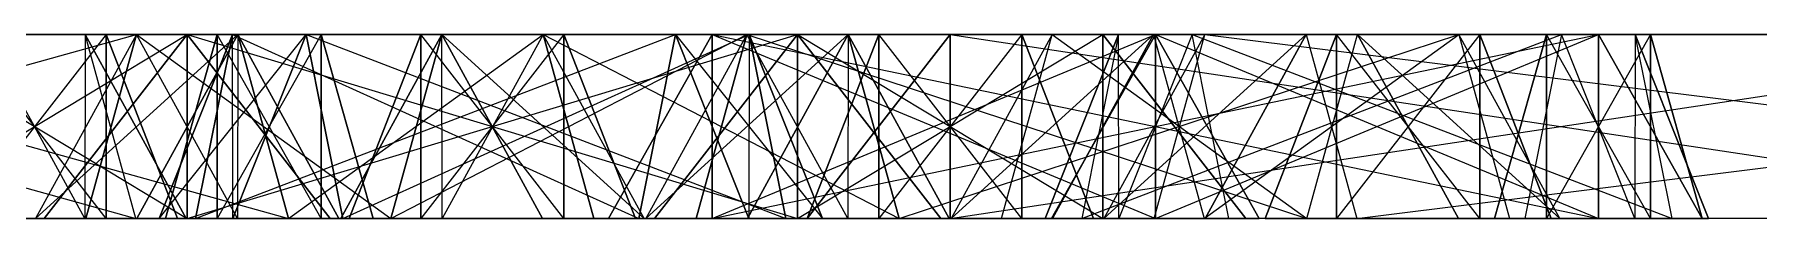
# Model space of a CAD drawing. Extents: x -3500 to 3500, y -22 to 22.
# Drawn here: x -1682.17 to -1660.03, y 19.69 to 22.05 of the extents above; entities that cross this region are included whole.
import ezdxf

# ---------------------------------------------------------------- set-up
doc = ezdxf.new("R2010")
doc.units = 0
doc.layers.add('UB3D', color=1, linetype='CONTINUOUS')

msp = doc.modelspace()

# ---------------------------------------------------------------- linework, layer by layer
at = {"layer": 'UB3D', "color": 2}
for points in [[(-1688.706772, 19.685039, 1402.398583), (-1689.357795, 22.047244, 1401.750472), (-1680.867756, 19.685039, 1394.524567)], [(-1689.357795, 22.047244, 1401.750472), (-1680.867756, 19.685039, 1394.524567), (-1681.51878, 22.047244, 1393.876457)], [(-1689.357795, 22.047244, 1401.750472), (-1682.820748, 22.047244, 1392.580236), (-1681.51878, 22.047244, 1393.876457)], [(-1688.7, 22.047244, 1325.651102), (-1689.351024, 19.685039, 1325.002992), (-1680.860984, 22.047244, 1317.777087)], [(-1689.351024, 19.685039, 1325.002992), (-1680.860984, 22.047244, 1317.777087), (-1681.512008, 19.685039, 1317.128976)], [(-1688.7, 22.047244, 1325.651102), (-1687.398031, 22.047244, 1326.947323), (-1680.860984, 22.047244, 1317.777087)], [(-1686.747008, 19.685039, 1327.595433), (-1687.398031, 22.047244, 1326.947323), (-1678.907992, 19.685039, 1319.721417)], [(-1687.398031, 22.047244, 1326.947323), (-1678.907992, 19.685039, 1319.721417), (-1679.559016, 22.047244, 1319.073307)], [(-1687.398031, 22.047244, 1326.947323), (-1680.860984, 22.047244, 1317.777087), (-1679.559016, 22.047244, 1319.073307)], [(-1684.129488, 22.047244, 1207.270354), (-1684.129488, 19.685039, 1206.351732), (-1680.21, 22.047244, 1207.270354)], [(-1684.129488, 19.685039, 1206.351732), (-1680.21, 22.047244, 1207.270354), (-1680.21, 19.685039, 1206.351732)], [(-1684.129488, 19.685039, 1210.02622), (-1684.129488, 22.047244, 1209.107598), (-1680.21, 19.685039, 1210.02622)], [(-1684.129488, 22.047244, 1209.107598), (-1680.21, 19.685039, 1210.02622), (-1680.21, 22.047244, 1209.107598)], [(-1684.129488, 22.047244, 1207.270354), (-1684.129488, 22.047244, 1209.107598), (-1680.21, 22.047244, 1207.270354)], [(-1684.129488, 22.047244, 1209.107598), (-1680.21, 22.047244, 1207.270354), (-1680.21, 22.047244, 1209.107598)], [(-1684.129488, 22.047244, 1262.388465), (-1684.129488, 19.685039, 1261.469843), (-1680.21, 22.047244, 1262.388465)], [(-1684.129488, 19.685039, 1261.469843), (-1680.21, 22.047244, 1262.388465), (-1680.21, 19.685039, 1261.469843)], [(-1684.129488, 19.685039, 1265.144331), (-1684.129488, 22.047244, 1264.225709), (-1680.21, 19.685039, 1265.144331)], [(-1684.129488, 22.047244, 1264.225709), (-1680.21, 19.685039, 1265.144331), (-1680.21, 22.047244, 1264.225709)], [(-1684.129488, 22.047244, 1262.388465), (-1684.129488, 22.047244, 1264.225709), (-1680.21, 22.047244, 1262.388465)], [(-1684.129488, 22.047244, 1264.225709), (-1680.21, 22.047244, 1262.388465), (-1680.21, 22.047244, 1264.225709)], [(-1682.820748, 22.047244, 1392.580236), (-1683.471772, 19.685039, 1391.932126), (-1681.524528, 19.685039, 1391.278228)], [(-1683.088386, 19.685039, 1395.065591), (-1681.251142, 19.685039, 1395.065591), (-1683.088386, 22.047244, 1393.228346)], [(-1681.251142, 19.685039, 1395.065591), (-1683.088386, 22.047244, 1393.228346), (-1681.251142, 22.047244, 1393.228346)], [(-1683.088386, 22.047244, 1393.228346), (-1681.251142, 22.047244, 1393.228346), (-1683.088386, 22.047244, 1361.732283)], [(-1681.251142, 22.047244, 1393.228346), (-1683.088386, 22.047244, 1361.732283), (-1681.251142, 22.047244, 1361.732283)], [(-1683.088386, 22.047244, 1361.732283), (-1681.251142, 22.047244, 1361.732283), (-1683.088386, 19.685039, 1359.895039)], [(-1681.251142, 22.047244, 1361.732283), (-1683.088386, 19.685039, 1359.895039), (-1681.251142, 19.685039, 1359.895039)], [(-1682.820748, 22.047244, 1392.580236), (-1681.51878, 22.047244, 1393.876457), (-1681.524528, 19.685039, 1391.278228)], [(-1682.157205, 19.685039, 1207.535079), (-1681.512008, 19.685039, 1209.485197), (-1680.860984, 22.047244, 1208.837087)], [(-1680.855236, 19.685039, 1206.238858), (-1682.157205, 19.685039, 1207.535079), (-1679.559016, 22.047244, 1207.540866)], [(-1682.157205, 19.685039, 1207.535079), (-1679.559016, 22.047244, 1207.540866), (-1680.860984, 22.047244, 1208.837087)], [(-1682.157205, 19.685039, 1262.653189), (-1681.512008, 19.685039, 1264.603307), (-1680.860984, 22.047244, 1263.955197)], [(-1680.855236, 19.685039, 1261.356969), (-1682.157205, 19.685039, 1262.653189), (-1679.559016, 22.047244, 1262.658976)], [(-1682.157205, 19.685039, 1262.653189), (-1679.559016, 22.047244, 1262.658976), (-1680.860984, 22.047244, 1263.955197)], [(-1682.047244, 19.685039, 1317.506575), (-1680.21, 22.047244, 1317.506575), (-1680.21, 19.685039, 1316.587953)], [(-1682.047244, 19.685039, 1319.343819), (-1680.21, 19.685039, 1320.262441), (-1680.21, 22.047244, 1319.343819)], [(-1682.047244, 19.685039, 1317.506575), (-1682.047244, 19.685039, 1319.343819), (-1680.21, 22.047244, 1317.506575)], [(-1682.047244, 19.685039, 1319.343819), (-1680.21, 22.047244, 1317.506575), (-1680.21, 22.047244, 1319.343819)], [(-1681.51878, 22.047244, 1393.876457), (-1681.524528, 19.685039, 1391.278228), (-1680.222559, 19.685039, 1392.574449)], [(-1680.867756, 19.685039, 1394.524567), (-1681.51878, 22.047244, 1393.876457), (-1680.222559, 19.685039, 1392.574449)], [(-1681.512008, 19.685039, 1209.485197), (-1680.860984, 22.047244, 1208.837087), (-1677.59248, 19.685039, 1213.422205)], [(-1681.512008, 19.685039, 1264.603307), (-1680.860984, 22.047244, 1263.955197), (-1677.59248, 19.685039, 1268.540315)], [(-1680.860984, 22.047244, 1317.777087), (-1681.512008, 19.685039, 1317.128976), (-1679.564764, 19.685039, 1316.475079)], [(-1681.251142, 19.685039, 1395.065591), (-1680.33252, 19.685039, 1393.228346), (-1681.251142, 22.047244, 1393.228346)], [(-1680.33252, 19.685039, 1393.228346), (-1681.251142, 22.047244, 1393.228346), (-1680.33252, 19.685039, 1361.732283)], [(-1681.251142, 22.047244, 1393.228346), (-1680.33252, 19.685039, 1361.732283), (-1681.251142, 22.047244, 1361.732283)], [(-1680.33252, 19.685039, 1361.732283), (-1681.251142, 22.047244, 1361.732283), (-1681.251142, 19.685039, 1359.895039)], [(-1680.860984, 22.047244, 1208.837087), (-1677.59248, 19.685039, 1213.422205), (-1676.941457, 22.047244, 1212.774094)], [(-1679.559016, 22.047244, 1207.540866), (-1680.860984, 22.047244, 1208.837087), (-1675.639488, 22.047244, 1211.477874)], [(-1680.860984, 22.047244, 1208.837087), (-1675.639488, 22.047244, 1211.477874), (-1676.941457, 22.047244, 1212.774094)], [(-1680.860984, 22.047244, 1263.955197), (-1677.59248, 19.685039, 1268.540315), (-1676.941457, 22.047244, 1267.892205)], [(-1679.559016, 22.047244, 1262.658976), (-1680.860984, 22.047244, 1263.955197), (-1675.639488, 22.047244, 1266.595984)], [(-1680.860984, 22.047244, 1263.955197), (-1675.639488, 22.047244, 1266.595984), (-1676.941457, 22.047244, 1267.892205)], [(-1680.860984, 22.047244, 1317.777087), (-1679.559016, 22.047244, 1319.073307), (-1679.564764, 19.685039, 1316.475079)], [(-1680.855236, 19.685039, 1206.238858), (-1679.559016, 22.047244, 1207.540866), (-1678.907992, 19.685039, 1206.892756)], [(-1680.855236, 19.685039, 1261.356969), (-1679.559016, 22.047244, 1262.658976), (-1678.907992, 19.685039, 1262.010866)], [(-1680.568661, 19.685039, -1534.760276), (-1680.100472, 19.685039, -1533.345039), (-1679.627992, 22.047244, -1533.815394)], [(-1679.623858, 19.685039, -1535.700906), (-1680.568661, 19.685039, -1534.760276), (-1678.683189, 22.047244, -1534.756024)], [(-1680.568661, 19.685039, -1534.760276), (-1678.683189, 22.047244, -1534.756024), (-1679.627992, 22.047244, -1533.815394)], [(-1680.568661, 19.685039, -1550.953976), (-1679.627992, 22.047244, -1551.898858), (-1680.100472, 19.685039, -1552.369213)], [(-1680.568661, 19.685039, -1550.953976), (-1679.623858, 19.685039, -1550.013346), (-1679.627992, 22.047244, -1551.898858)], [(-1679.822244, 19.685039, -1532.952402), (-1679.822244, 22.047244, -1534.285709), (-1680.488898, 19.685039, -1534.285709)], [(-1679.822244, 22.047244, -1534.285709), (-1680.488898, 19.685039, -1534.285709), (-1679.822244, 22.047244, -1551.428543)], [(-1680.488898, 19.685039, -1534.285709), (-1679.822244, 22.047244, -1551.428543), (-1680.488898, 19.685039, -1551.428543)], [(-1679.822244, 22.047244, -1551.428543), (-1680.488898, 19.685039, -1551.428543), (-1679.822244, 19.685039, -1552.76185)], [(-1680.21, 22.047244, 1207.270354), (-1680.21, 19.685039, 1206.351732), (-1678.372756, 19.685039, 1207.270354)], [(-1680.21, 19.685039, 1210.02622), (-1680.21, 22.047244, 1209.107598), (-1678.372756, 19.685039, 1209.107598)], [(-1680.21, 22.047244, 1207.270354), (-1680.21, 22.047244, 1209.107598), (-1678.372756, 19.685039, 1207.270354)], [(-1680.21, 22.047244, 1209.107598), (-1678.372756, 19.685039, 1207.270354), (-1678.372756, 19.685039, 1209.107598)], [(-1680.21, 22.047244, 1262.388465), (-1680.21, 19.685039, 1261.469843), (-1678.372756, 19.685039, 1262.388465)], [(-1680.21, 19.685039, 1265.144331), (-1680.21, 22.047244, 1264.225709), (-1678.372756, 19.685039, 1264.225709)], [(-1680.21, 22.047244, 1262.388465), (-1680.21, 22.047244, 1264.225709), (-1678.372756, 19.685039, 1262.388465)], [(-1680.21, 22.047244, 1264.225709), (-1678.372756, 19.685039, 1262.388465), (-1678.372756, 19.685039, 1264.225709)], [(-1680.21, 22.047244, 1317.506575), (-1680.21, 19.685039, 1316.587953), (-1672.370984, 22.047244, 1317.506575)], [(-1680.21, 19.685039, 1316.587953), (-1672.370984, 22.047244, 1317.506575), (-1672.370984, 19.685039, 1316.587953)], [(-1680.21, 19.685039, 1320.262441), (-1680.21, 22.047244, 1319.343819), (-1672.370984, 19.685039, 1320.262441)], [(-1680.21, 22.047244, 1319.343819), (-1672.370984, 19.685039, 1320.262441), (-1672.370984, 22.047244, 1319.343819)], [(-1680.21, 22.047244, 1317.506575), (-1680.21, 22.047244, 1319.343819), (-1672.370984, 22.047244, 1317.506575)], [(-1680.21, 22.047244, 1319.343819), (-1672.370984, 22.047244, 1317.506575), (-1672.370984, 22.047244, 1319.343819)], [(-1680.100472, 19.685039, -1533.345039), (-1679.627992, 22.047244, -1533.815394), (-1674.411575, 19.685039, -1527.630748)], [(-1679.627992, 22.047244, -1551.898858), (-1680.100472, 19.685039, -1552.369213), (-1673.939094, 22.047244, -1557.61315)], [(-1680.100472, 19.685039, -1552.369213), (-1673.939094, 22.047244, -1557.61315), (-1674.411575, 19.685039, -1558.083504)], [(-1679.822244, 19.685039, -1532.952402), (-1678.488937, 19.685039, -1532.952402), (-1679.822244, 22.047244, -1534.285709)], [(-1678.488937, 19.685039, -1532.952402), (-1679.822244, 22.047244, -1534.285709), (-1678.488937, 22.047244, -1534.285709)], [(-1679.822244, 22.047244, -1534.285709), (-1678.488937, 22.047244, -1534.285709), (-1679.822244, 22.047244, -1551.428543)], [(-1678.488937, 22.047244, -1534.285709), (-1679.822244, 22.047244, -1551.428543), (-1678.488937, 22.047244, -1551.428543)], [(-1679.822244, 22.047244, -1551.428543), (-1678.488937, 22.047244, -1551.428543), (-1679.822244, 19.685039, -1552.76185)], [(-1678.488937, 22.047244, -1551.428543), (-1679.822244, 19.685039, -1552.76185), (-1678.488937, 19.685039, -1552.76185)], [(-1679.627992, 22.047244, -1533.815394), (-1674.411575, 19.685039, -1527.630748), (-1673.939094, 22.047244, -1528.101102)], [(-1678.683189, 22.047244, -1534.756024), (-1679.627992, 22.047244, -1533.815394), (-1672.994291, 22.047244, -1529.041732)], [(-1679.627992, 22.047244, -1533.815394), (-1672.994291, 22.047244, -1529.041732), (-1673.939094, 22.047244, -1528.101102)], [(-1679.623858, 19.685039, -1550.013346), (-1679.627992, 22.047244, -1551.898858), (-1678.683189, 22.047244, -1550.958228)], [(-1679.627992, 22.047244, -1551.898858), (-1678.683189, 22.047244, -1550.958228), (-1673.939094, 22.047244, -1557.61315)], [(-1679.623858, 19.685039, -1535.700906), (-1678.683189, 22.047244, -1534.756024), (-1678.210709, 19.685039, -1535.226378)], [(-1679.623858, 19.685039, -1550.013346), (-1678.210709, 19.685039, -1550.487874), (-1678.683189, 22.047244, -1550.958228)], [(-1679.559016, 22.047244, 1319.073307), (-1679.564764, 19.685039, 1316.475079), (-1678.262795, 19.685039, 1317.771299)], [(-1679.559016, 22.047244, 1207.540866), (-1678.907992, 19.685039, 1206.892756), (-1675.639488, 22.047244, 1211.477874)], [(-1679.559016, 22.047244, 1262.658976), (-1678.907992, 19.685039, 1262.010866), (-1675.639488, 22.047244, 1266.595984)], [(-1678.907992, 19.685039, 1319.721417), (-1679.559016, 22.047244, 1319.073307), (-1678.262795, 19.685039, 1317.771299)], [(-1678.907992, 19.685039, 1206.892756), (-1675.639488, 22.047244, 1211.477874), (-1674.988465, 19.685039, 1210.829764)], [(-1678.907992, 19.685039, 1262.010866), (-1675.639488, 22.047244, 1266.595984), (-1674.988465, 19.685039, 1265.947874)], [(-1678.683189, 22.047244, -1534.756024), (-1678.210709, 19.685039, -1535.226378), (-1672.994291, 22.047244, -1529.041732)], [(-1678.210709, 19.685039, -1550.487874), (-1678.683189, 22.047244, -1550.958228), (-1672.521811, 19.685039, -1556.202165)], [(-1678.683189, 22.047244, -1550.958228), (-1672.521811, 19.685039, -1556.202165), (-1672.994291, 22.047244, -1556.67252)], [(-1678.683189, 22.047244, -1550.958228), (-1673.939094, 22.047244, -1557.61315), (-1672.994291, 22.047244, -1556.67252)], [(-1678.488937, 19.685039, -1532.952402), (-1677.822283, 19.685039, -1534.285709), (-1678.488937, 22.047244, -1534.285709)], [(-1677.822283, 19.685039, -1534.285709), (-1678.488937, 22.047244, -1534.285709), (-1677.822283, 19.685039, -1551.428543)], [(-1678.488937, 22.047244, -1534.285709), (-1677.822283, 19.685039, -1551.428543), (-1678.488937, 22.047244, -1551.428543)], [(-1677.822283, 19.685039, -1551.428543), (-1678.488937, 22.047244, -1551.428543), (-1678.488937, 19.685039, -1552.76185)], [(-1678.237677, 19.685039, 1212.779921), (-1676.941457, 22.047244, 1211.477913), (-1677.59248, 19.685039, 1210.829764)], [(-1678.237677, 19.685039, 1212.779921), (-1676.935709, 19.685039, 1214.076063), (-1676.941457, 22.047244, 1211.477913)], [(-1678.237677, 19.685039, 1267.898031), (-1676.941457, 22.047244, 1266.596024), (-1677.59248, 19.685039, 1265.947874)], [(-1678.237677, 19.685039, 1267.898031), (-1676.935709, 19.685039, 1269.194173), (-1676.941457, 22.047244, 1266.596024)], [(-1678.210709, 19.685039, -1535.226378), (-1672.994291, 22.047244, -1529.041732), (-1672.521811, 19.685039, -1529.512087)], [(-1677.209094, 19.685039, 1237.585276), (-1677.209094, 22.047244, 1235.748031), (-1678.127717, 19.685039, 1235.748031)], [(-1677.209094, 22.047244, 1235.748031), (-1678.127717, 19.685039, 1235.748031), (-1677.209094, 22.047244, 1212.125984)], [(-1678.127717, 19.685039, 1235.748031), (-1677.209094, 22.047244, 1212.125984), (-1678.127717, 19.685039, 1212.125984)], [(-1677.209094, 22.047244, 1212.125984), (-1678.127717, 19.685039, 1212.125984), (-1677.209094, 19.685039, 1210.28874)], [(-1677.209094, 19.685039, 1292.703386), (-1677.209094, 22.047244, 1290.866142), (-1678.127717, 19.685039, 1290.866142)], [(-1677.209094, 22.047244, 1290.866142), (-1678.127717, 19.685039, 1290.866142), (-1677.209094, 22.047244, 1267.244094)], [(-1678.127717, 19.685039, 1290.866142), (-1677.209094, 22.047244, 1267.244094), (-1678.127717, 19.685039, 1267.244094)], [(-1677.209094, 22.047244, 1267.244094), (-1678.127717, 19.685039, 1267.244094), (-1677.209094, 19.685039, 1265.40685)], [(-1677.59248, 19.685039, 1213.422205), (-1676.941457, 22.047244, 1212.774094), (-1675.645236, 19.685039, 1214.076102)], [(-1676.941457, 22.047244, 1211.477913), (-1677.59248, 19.685039, 1210.829764), (-1673.021969, 22.047244, 1207.540906)], [(-1677.59248, 19.685039, 1210.829764), (-1673.021969, 22.047244, 1207.540906), (-1673.672992, 19.685039, 1206.892756)], [(-1677.59248, 19.685039, 1268.540315), (-1676.941457, 22.047244, 1267.892205), (-1675.645236, 19.685039, 1269.194213)], [(-1676.941457, 22.047244, 1266.596024), (-1677.59248, 19.685039, 1265.947874), (-1673.021969, 22.047244, 1262.659016)], [(-1677.59248, 19.685039, 1265.947874), (-1673.021969, 22.047244, 1262.659016), (-1673.672992, 19.685039, 1262.010866)], [(-1677.209094, 19.685039, 1237.585276), (-1675.37185, 19.685039, 1237.585276), (-1677.209094, 22.047244, 1235.748031)], [(-1675.37185, 19.685039, 1237.585276), (-1677.209094, 22.047244, 1235.748031), (-1675.37185, 22.047244, 1235.748031)], [(-1677.209094, 22.047244, 1235.748031), (-1675.37185, 22.047244, 1235.748031), (-1677.209094, 22.047244, 1212.125984)], [(-1675.37185, 22.047244, 1235.748031), (-1677.209094, 22.047244, 1212.125984), (-1675.37185, 22.047244, 1212.125984)], [(-1677.209094, 22.047244, 1212.125984), (-1675.37185, 22.047244, 1212.125984), (-1677.209094, 19.685039, 1210.28874)], [(-1675.37185, 22.047244, 1212.125984), (-1677.209094, 19.685039, 1210.28874), (-1675.37185, 19.685039, 1210.28874)], [(-1677.209094, 19.685039, 1292.703386), (-1675.37185, 19.685039, 1292.703386), (-1677.209094, 22.047244, 1290.866142)], [(-1675.37185, 19.685039, 1292.703386), (-1677.209094, 22.047244, 1290.866142), (-1675.37185, 22.047244, 1290.866142)], [(-1677.209094, 22.047244, 1290.866142), (-1675.37185, 22.047244, 1290.866142), (-1677.209094, 22.047244, 1267.244094)], [(-1675.37185, 22.047244, 1290.866142), (-1677.209094, 22.047244, 1267.244094), (-1675.37185, 22.047244, 1267.244094)], [(-1677.209094, 22.047244, 1267.244094), (-1675.37185, 22.047244, 1267.244094), (-1677.209094, 19.685039, 1265.40685)], [(-1675.37185, 22.047244, 1267.244094), (-1677.209094, 19.685039, 1265.40685), (-1675.37185, 19.685039, 1265.40685)], [(-1675.639488, 22.047244, 1211.477874), (-1676.941457, 22.047244, 1212.774094), (-1674.343268, 19.685039, 1212.779882)], [(-1676.941457, 22.047244, 1212.774094), (-1674.343268, 19.685039, 1212.779882), (-1675.645236, 19.685039, 1214.076102)], [(-1676.935709, 19.685039, 1214.076063), (-1676.941457, 22.047244, 1211.477913), (-1675.639488, 22.047244, 1212.774055)], [(-1676.941457, 22.047244, 1211.477913), (-1675.639488, 22.047244, 1212.774055), (-1673.021969, 22.047244, 1207.540906)], [(-1675.639488, 22.047244, 1266.595984), (-1676.941457, 22.047244, 1267.892205), (-1674.343268, 19.685039, 1267.897992)], [(-1676.941457, 22.047244, 1267.892205), (-1674.343268, 19.685039, 1267.897992), (-1675.645236, 19.685039, 1269.194213)], [(-1676.935709, 19.685039, 1269.194173), (-1676.941457, 22.047244, 1266.596024), (-1675.639488, 22.047244, 1267.892165)], [(-1676.941457, 22.047244, 1266.596024), (-1675.639488, 22.047244, 1267.892165), (-1673.021969, 22.047244, 1262.659016)], [(-1676.935709, 19.685039, 1214.076063), (-1674.988465, 19.685039, 1213.422205), (-1675.639488, 22.047244, 1212.774055)], [(-1676.935709, 19.685039, 1269.194173), (-1674.988465, 19.685039, 1268.540315), (-1675.639488, 22.047244, 1267.892165)], [(-1675.639488, 22.047244, 1211.477874), (-1674.988465, 19.685039, 1210.829764), (-1674.343268, 19.685039, 1212.779882)], [(-1674.988465, 19.685039, 1213.422205), (-1675.639488, 22.047244, 1212.774055), (-1671.068976, 19.685039, 1209.485197)], [(-1675.639488, 22.047244, 1212.774055), (-1671.068976, 19.685039, 1209.485197), (-1671.72, 22.047244, 1208.837047)], [(-1675.639488, 22.047244, 1212.774055), (-1673.021969, 22.047244, 1207.540906), (-1671.72, 22.047244, 1208.837047)], [(-1675.639488, 22.047244, 1266.595984), (-1674.988465, 19.685039, 1265.947874), (-1674.343268, 19.685039, 1267.897992)], [(-1674.988465, 19.685039, 1268.540315), (-1675.639488, 22.047244, 1267.892165), (-1671.068976, 19.685039, 1264.603307)], [(-1675.639488, 22.047244, 1267.892165), (-1671.068976, 19.685039, 1264.603307), (-1671.72, 22.047244, 1263.955157)], [(-1675.639488, 22.047244, 1267.892165), (-1673.021969, 22.047244, 1262.659016), (-1671.72, 22.047244, 1263.955157)], [(-1675.37185, 19.685039, 1237.585276), (-1674.453228, 19.685039, 1235.748031), (-1675.37185, 22.047244, 1235.748031)], [(-1674.453228, 19.685039, 1235.748031), (-1675.37185, 22.047244, 1235.748031), (-1674.453228, 19.685039, 1212.125984)], [(-1675.37185, 22.047244, 1235.748031), (-1674.453228, 19.685039, 1212.125984), (-1675.37185, 22.047244, 1212.125984)], [(-1674.453228, 19.685039, 1212.125984), (-1675.37185, 22.047244, 1212.125984), (-1675.37185, 19.685039, 1210.28874)], [(-1675.37185, 19.685039, 1292.703386), (-1674.453228, 19.685039, 1290.866142), (-1675.37185, 22.047244, 1290.866142)], [(-1674.453228, 19.685039, 1290.866142), (-1675.37185, 22.047244, 1290.866142), (-1674.453228, 19.685039, 1267.244094)], [(-1675.37185, 22.047244, 1290.866142), (-1674.453228, 19.685039, 1267.244094), (-1675.37185, 22.047244, 1267.244094)], [(-1674.453228, 19.685039, 1267.244094), (-1675.37185, 22.047244, 1267.244094), (-1675.37185, 19.685039, 1265.40685)], [(-1674.8, 19.685039, -1529.238071), (-1673.466693, 22.047244, -1529.238071), (-1673.466693, 19.685039, -1529.904724)], [(-1674.8, 19.685039, -1527.904764), (-1673.466693, 19.685039, -1527.23811), (-1673.466693, 22.047244, -1527.904764)], [(-1674.8, 19.685039, -1529.238071), (-1674.8, 19.685039, -1527.904764), (-1673.466693, 22.047244, -1529.238071)], [(-1674.8, 19.685039, -1527.904764), (-1673.466693, 22.047244, -1529.238071), (-1673.466693, 22.047244, -1527.904764)], [(-1674.8, 19.685039, -1557.809488), (-1673.466693, 22.047244, -1557.809488), (-1673.466693, 19.685039, -1558.476142)], [(-1674.8, 19.685039, -1556.476181), (-1673.466693, 19.685039, -1555.809528), (-1673.466693, 22.047244, -1556.476181)], [(-1674.8, 19.685039, -1557.809488), (-1674.8, 19.685039, -1556.476181), (-1673.466693, 22.047244, -1557.809488)], [(-1674.8, 19.685039, -1556.476181), (-1673.466693, 22.047244, -1557.809488), (-1673.466693, 22.047244, -1556.476181)], [(-1674.411575, 19.685039, -1527.630748), (-1673.939094, 22.047244, -1528.101102), (-1672.998425, 19.685039, -1527.15622)], [(-1673.939094, 22.047244, -1557.61315), (-1674.411575, 19.685039, -1558.083504), (-1672.998425, 19.685039, -1558.558031)], [(-1674.318189, 19.685039, 1317.771299), (-1673.672992, 19.685039, 1319.721417), (-1673.021969, 22.047244, 1319.073307)], [(-1673.01622, 19.685039, 1316.475079), (-1674.318189, 19.685039, 1317.771299), (-1671.72, 22.047244, 1317.777087)], [(-1674.318189, 19.685039, 1317.771299), (-1671.72, 22.047244, 1317.777087), (-1673.021969, 22.047244, 1319.073307)], [(-1674.208228, 19.685039, 1207.270354), (-1672.370984, 22.047244, 1207.270354), (-1672.370984, 19.685039, 1206.351732)], [(-1674.208228, 19.685039, 1209.107598), (-1672.370984, 19.685039, 1210.02622), (-1672.370984, 22.047244, 1209.107598)], [(-1674.208228, 19.685039, 1207.270354), (-1674.208228, 19.685039, 1209.107598), (-1672.370984, 22.047244, 1207.270354)], [(-1674.208228, 19.685039, 1209.107598), (-1672.370984, 22.047244, 1207.270354), (-1672.370984, 22.047244, 1209.107598)], [(-1674.208228, 19.685039, 1262.388465), (-1672.370984, 22.047244, 1262.388465), (-1672.370984, 19.685039, 1261.469843)], [(-1674.208228, 19.685039, 1264.225709), (-1672.370984, 19.685039, 1265.144331), (-1672.370984, 22.047244, 1264.225709)], [(-1674.208228, 19.685039, 1262.388465), (-1674.208228, 19.685039, 1264.225709), (-1672.370984, 22.047244, 1262.388465)], [(-1674.208228, 19.685039, 1264.225709), (-1672.370984, 22.047244, 1262.388465), (-1672.370984, 22.047244, 1264.225709)], [(-1672.994291, 22.047244, -1529.041732), (-1673.939094, 22.047244, -1528.101102), (-1672.053622, 19.685039, -1528.09685)], [(-1673.939094, 22.047244, -1528.101102), (-1672.053622, 19.685039, -1528.09685), (-1672.998425, 19.685039, -1527.15622)], [(-1673.939094, 22.047244, -1557.61315), (-1672.994291, 22.047244, -1556.67252), (-1672.998425, 19.685039, -1558.558031)], [(-1673.021969, 22.047244, 1207.540906), (-1673.672992, 19.685039, 1206.892756), (-1671.725748, 19.685039, 1206.238898)], [(-1673.021969, 22.047244, 1262.659016), (-1673.672992, 19.685039, 1262.010866), (-1671.725748, 19.685039, 1261.357008)], [(-1673.672992, 19.685039, 1319.721417), (-1673.021969, 22.047244, 1319.073307), (-1665.833976, 19.685039, 1327.595433)], [(-1673.466693, 22.047244, -1529.238071), (-1673.466693, 19.685039, -1529.904724), (-1667.777795, 22.047244, -1529.238071)], [(-1673.466693, 19.685039, -1529.904724), (-1667.777795, 22.047244, -1529.238071), (-1667.777795, 19.685039, -1529.904724)], [(-1673.466693, 19.685039, -1527.23811), (-1673.466693, 22.047244, -1527.904764), (-1667.777795, 19.685039, -1527.23811)], [(-1673.466693, 22.047244, -1527.904764), (-1667.777795, 19.685039, -1527.23811), (-1667.777795, 22.047244, -1527.904764)], [(-1673.466693, 22.047244, -1529.238071), (-1673.466693, 22.047244, -1527.904764), (-1667.777795, 22.047244, -1529.238071)], [(-1673.466693, 22.047244, -1527.904764), (-1667.777795, 22.047244, -1529.238071), (-1667.777795, 22.047244, -1527.904764)], [(-1673.466693, 22.047244, -1557.809488), (-1673.466693, 19.685039, -1558.476142), (-1662.088898, 22.047244, -1557.809488)], [(-1673.466693, 19.685039, -1558.476142), (-1662.088898, 22.047244, -1557.809488), (-1662.088898, 19.685039, -1558.476142)], [(-1673.466693, 19.685039, -1555.809528), (-1673.466693, 22.047244, -1556.476181), (-1662.088898, 19.685039, -1555.809528)], [(-1673.466693, 22.047244, -1556.476181), (-1662.088898, 19.685039, -1555.809528), (-1662.088898, 22.047244, -1556.476181)], [(-1673.466693, 22.047244, -1557.809488), (-1673.466693, 22.047244, -1556.476181), (-1662.088898, 22.047244, -1557.809488)], [(-1673.466693, 22.047244, -1556.476181), (-1662.088898, 22.047244, -1557.809488), (-1662.088898, 22.047244, -1556.476181)], [(-1673.021969, 22.047244, 1207.540906), (-1671.72, 22.047244, 1208.837047), (-1671.725748, 19.685039, 1206.238898)], [(-1673.021969, 22.047244, 1262.659016), (-1671.72, 22.047244, 1263.955157), (-1671.725748, 19.685039, 1261.357008)], [(-1673.021969, 22.047244, 1319.073307), (-1665.833976, 19.685039, 1327.595433), (-1665.182953, 22.047244, 1326.947323)], [(-1671.72, 22.047244, 1317.777087), (-1673.021969, 22.047244, 1319.073307), (-1663.880984, 22.047244, 1325.651102)], [(-1673.021969, 22.047244, 1319.073307), (-1663.880984, 22.047244, 1325.651102), (-1665.182953, 22.047244, 1326.947323)], [(-1673.01622, 19.685039, 1316.475079), (-1671.72, 22.047244, 1317.777087), (-1671.068976, 19.685039, 1317.128976)], [(-1672.994291, 22.047244, -1556.67252), (-1672.998425, 19.685039, -1558.558031), (-1672.053622, 19.685039, -1557.617402)], [(-1672.994291, 22.047244, -1529.041732), (-1672.521811, 19.685039, -1529.512087), (-1672.053622, 19.685039, -1528.09685)], [(-1672.521811, 19.685039, -1556.202165), (-1672.994291, 22.047244, -1556.67252), (-1672.053622, 19.685039, -1557.617402)], [(-1672.370984, 22.047244, 1207.270354), (-1672.370984, 19.685039, 1206.351732), (-1668.451457, 22.047244, 1207.270354)], [(-1672.370984, 19.685039, 1206.351732), (-1668.451457, 22.047244, 1207.270354), (-1668.451457, 19.685039, 1206.351732)], [(-1672.370984, 19.685039, 1210.02622), (-1672.370984, 22.047244, 1209.107598), (-1668.451457, 19.685039, 1210.02622)], [(-1672.370984, 22.047244, 1209.107598), (-1668.451457, 19.685039, 1210.02622), (-1668.451457, 22.047244, 1209.107598)], [(-1672.370984, 22.047244, 1207.270354), (-1672.370984, 22.047244, 1209.107598), (-1668.451457, 22.047244, 1207.270354)], [(-1672.370984, 22.047244, 1209.107598), (-1668.451457, 22.047244, 1207.270354), (-1668.451457, 22.047244, 1209.107598)], [(-1672.370984, 22.047244, 1262.388465), (-1672.370984, 19.685039, 1261.469843), (-1668.451457, 22.047244, 1262.388465)], [(-1672.370984, 19.685039, 1261.469843), (-1668.451457, 22.047244, 1262.388465), (-1668.451457, 19.685039, 1261.469843)], [(-1672.370984, 19.685039, 1265.144331), (-1672.370984, 22.047244, 1264.225709), (-1668.451457, 19.685039, 1265.144331)], [(-1672.370984, 22.047244, 1264.225709), (-1668.451457, 19.685039, 1265.144331), (-1668.451457, 22.047244, 1264.225709)], [(-1672.370984, 22.047244, 1262.388465), (-1672.370984, 22.047244, 1264.225709), (-1668.451457, 22.047244, 1262.388465)], [(-1672.370984, 22.047244, 1264.225709), (-1668.451457, 22.047244, 1262.388465), (-1668.451457, 22.047244, 1264.225709)], [(-1672.370984, 22.047244, 1317.506575), (-1672.370984, 19.685039, 1316.587953), (-1670.53374, 19.685039, 1317.506575)], [(-1672.370984, 19.685039, 1320.262441), (-1672.370984, 22.047244, 1319.343819), (-1670.53374, 19.685039, 1319.343819)], [(-1672.370984, 22.047244, 1317.506575), (-1672.370984, 22.047244, 1319.343819), (-1670.53374, 19.685039, 1317.506575)], [(-1672.370984, 22.047244, 1319.343819), (-1670.53374, 19.685039, 1317.506575), (-1670.53374, 19.685039, 1319.343819)], [(-1671.329843, 19.685039, 1402.939606), (-1671.329843, 22.047244, 1401.102362), (-1672.248465, 19.685039, 1401.102362)], [(-1671.329843, 22.047244, 1401.102362), (-1672.248465, 19.685039, 1401.102362), (-1671.329843, 22.047244, 1361.732283)], [(-1672.248465, 19.685039, 1401.102362), (-1671.329843, 22.047244, 1361.732283), (-1672.248465, 19.685039, 1361.732283)], [(-1671.329843, 22.047244, 1361.732283), (-1672.248465, 19.685039, 1361.732283), (-1671.329843, 19.685039, 1359.895039)], [(-1672.248465, 19.685039, 1360.813661), (-1670.41122, 22.047244, 1360.813661), (-1670.41122, 19.685039, 1359.895039)], [(-1672.248465, 19.685039, 1362.650906), (-1670.41122, 19.685039, 1363.569528), (-1670.41122, 22.047244, 1362.650906)], [(-1672.248465, 19.685039, 1360.813661), (-1672.248465, 19.685039, 1362.650906), (-1670.41122, 22.047244, 1360.813661)], [(-1672.248465, 19.685039, 1362.650906), (-1670.41122, 22.047244, 1360.813661), (-1670.41122, 22.047244, 1362.650906)], [(-1672.248465, 19.685039, 1380.498701), (-1670.41122, 22.047244, 1380.498701), (-1670.41122, 19.685039, 1379.580079)], [(-1672.248465, 19.685039, 1382.335945), (-1670.41122, 19.685039, 1383.254567), (-1670.41122, 22.047244, 1382.335945)], [(-1672.248465, 19.685039, 1380.498701), (-1672.248465, 19.685039, 1382.335945), (-1670.41122, 22.047244, 1380.498701)], [(-1672.248465, 19.685039, 1382.335945), (-1670.41122, 22.047244, 1380.498701), (-1670.41122, 22.047244, 1382.335945)], [(-1671.72, 22.047244, 1208.837047), (-1671.725748, 19.685039, 1206.238898), (-1670.42378, 19.685039, 1207.535039)], [(-1671.72, 22.047244, 1263.955157), (-1671.725748, 19.685039, 1261.357008), (-1670.42378, 19.685039, 1262.65315)], [(-1671.068976, 19.685039, 1209.485197), (-1671.72, 22.047244, 1208.837047), (-1670.42378, 19.685039, 1207.535039)], [(-1671.068976, 19.685039, 1264.603307), (-1671.72, 22.047244, 1263.955157), (-1670.42378, 19.685039, 1262.65315)], [(-1671.72, 22.047244, 1317.777087), (-1671.068976, 19.685039, 1317.128976), (-1663.880984, 22.047244, 1325.651102)], [(-1671.329843, 19.685039, 1402.939606), (-1669.492598, 19.685039, 1402.939606), (-1671.329843, 22.047244, 1401.102362)], [(-1669.492598, 19.685039, 1402.939606), (-1671.329843, 22.047244, 1401.102362), (-1669.492598, 22.047244, 1401.102362)], [(-1671.329843, 22.047244, 1401.102362), (-1669.492598, 22.047244, 1401.102362), (-1671.329843, 22.047244, 1361.732283)], [(-1669.492598, 22.047244, 1401.102362), (-1671.329843, 22.047244, 1361.732283), (-1669.492598, 22.047244, 1361.732283)], [(-1671.329843, 22.047244, 1361.732283), (-1669.492598, 22.047244, 1361.732283), (-1671.329843, 19.685039, 1359.895039)], [(-1669.492598, 22.047244, 1361.732283), (-1671.329843, 19.685039, 1359.895039), (-1669.492598, 19.685039, 1359.895039)], [(-1671.068976, 19.685039, 1317.128976), (-1663.880984, 22.047244, 1325.651102), (-1663.229961, 19.685039, 1325.002992)], [(-1670.41122, 22.047244, 1360.813661), (-1670.41122, 19.685039, 1359.895039), (-1654.733189, 22.047244, 1360.813661)], [(-1670.41122, 19.685039, 1359.895039), (-1654.733189, 22.047244, 1360.813661), (-1654.733189, 19.685039, 1359.895039)], [(-1670.41122, 19.685039, 1363.569528), (-1670.41122, 22.047244, 1362.650906), (-1654.733189, 19.685039, 1363.569528)], [(-1670.41122, 22.047244, 1362.650906), (-1654.733189, 19.685039, 1363.569528), (-1654.733189, 22.047244, 1362.650906)], [(-1670.41122, 22.047244, 1360.813661), (-1670.41122, 22.047244, 1362.650906), (-1654.733189, 22.047244, 1360.813661)], [(-1670.41122, 22.047244, 1362.650906), (-1654.733189, 22.047244, 1360.813661), (-1654.733189, 22.047244, 1362.650906)], [(-1670.41122, 22.047244, 1380.498701), (-1670.41122, 19.685039, 1379.580079), (-1654.733189, 22.047244, 1380.498701)], [(-1670.41122, 19.685039, 1379.580079), (-1654.733189, 22.047244, 1380.498701), (-1654.733189, 19.685039, 1379.580079)], [(-1670.41122, 19.685039, 1383.254567), (-1670.41122, 22.047244, 1382.335945), (-1654.733189, 19.685039, 1383.254567)], [(-1670.41122, 22.047244, 1382.335945), (-1654.733189, 19.685039, 1383.254567), (-1654.733189, 22.047244, 1382.335945)], [(-1670.41122, 22.047244, 1380.498701), (-1670.41122, 22.047244, 1382.335945), (-1654.733189, 22.047244, 1380.498701)], [(-1670.41122, 22.047244, 1382.335945), (-1654.733189, 22.047244, 1380.498701), (-1654.733189, 22.047244, 1382.335945)], [(-1670.398661, 19.685039, 1207.535039), (-1669.753465, 19.685039, 1209.485197), (-1669.102441, 22.047244, 1208.837047)], [(-1669.096693, 19.685039, 1206.238898), (-1670.398661, 19.685039, 1207.535039), (-1667.800472, 22.047244, 1207.540906)], [(-1670.398661, 19.685039, 1207.535039), (-1667.800472, 22.047244, 1207.540906), (-1669.102441, 22.047244, 1208.837047)], [(-1670.398661, 19.685039, 1262.65315), (-1669.753465, 19.685039, 1264.603307), (-1669.102441, 22.047244, 1263.955157)], [(-1669.096693, 19.685039, 1261.357008), (-1670.398661, 19.685039, 1262.65315), (-1667.800472, 22.047244, 1262.659016)], [(-1670.398661, 19.685039, 1262.65315), (-1667.800472, 22.047244, 1262.659016), (-1669.102441, 22.047244, 1263.955157)], [(-1669.753465, 19.685039, 1209.485197), (-1669.102441, 22.047244, 1208.837047), (-1665.833976, 19.685039, 1213.422205)], [(-1669.753465, 19.685039, 1264.603307), (-1669.102441, 22.047244, 1263.955157), (-1665.833976, 19.685039, 1268.540315)], [(-1669.492598, 19.685039, 1402.939606), (-1668.573976, 19.685039, 1401.102362), (-1669.492598, 22.047244, 1401.102362)], [(-1668.573976, 19.685039, 1401.102362), (-1669.492598, 22.047244, 1401.102362), (-1668.573976, 19.685039, 1361.732283)], [(-1669.492598, 22.047244, 1401.102362), (-1668.573976, 19.685039, 1361.732283), (-1669.492598, 22.047244, 1361.732283)], [(-1668.573976, 19.685039, 1361.732283), (-1669.492598, 22.047244, 1361.732283), (-1669.492598, 19.685039, 1359.895039)], [(-1669.190866, 19.685039, -1528.09685), (-1668.250197, 22.047244, -1529.041732), (-1668.722677, 19.685039, -1529.512087)], [(-1669.190866, 19.685039, -1528.09685), (-1668.246063, 19.685039, -1527.15622), (-1668.250197, 22.047244, -1529.041732)], [(-1669.111102, 19.685039, -1543.52378), (-1667.777795, 22.047244, -1543.52378), (-1667.777795, 19.685039, -1544.190433)], [(-1669.111102, 19.685039, -1542.190472), (-1667.777795, 19.685039, -1541.523819), (-1667.777795, 22.047244, -1542.190472)], [(-1669.111102, 19.685039, -1543.52378), (-1669.111102, 19.685039, -1542.190472), (-1667.777795, 22.047244, -1543.52378)], [(-1669.111102, 19.685039, -1542.190472), (-1667.777795, 22.047244, -1543.52378), (-1667.777795, 22.047244, -1542.190472)], [(-1669.102441, 22.047244, 1208.837047), (-1665.833976, 19.685039, 1213.422205), (-1665.182953, 22.047244, 1212.774055)], [(-1667.800472, 22.047244, 1207.540906), (-1669.102441, 22.047244, 1208.837047), (-1663.880984, 22.047244, 1211.477913)], [(-1669.102441, 22.047244, 1208.837047), (-1663.880984, 22.047244, 1211.477913), (-1665.182953, 22.047244, 1212.774055)], [(-1669.102441, 22.047244, 1263.955157), (-1665.833976, 19.685039, 1268.540315), (-1665.182953, 22.047244, 1267.892165)], [(-1667.800472, 22.047244, 1262.659016), (-1669.102441, 22.047244, 1263.955157), (-1663.880984, 22.047244, 1266.596024)], [(-1669.102441, 22.047244, 1263.955157), (-1663.880984, 22.047244, 1266.596024), (-1665.182953, 22.047244, 1267.892165)], [(-1669.096693, 19.685039, 1206.238898), (-1667.800472, 22.047244, 1207.540906), (-1667.149449, 19.685039, 1206.892756)], [(-1669.096693, 19.685039, 1261.357008), (-1667.800472, 22.047244, 1262.659016), (-1667.149449, 19.685039, 1262.010866)], [(-1668.250197, 22.047244, -1529.041732), (-1668.722677, 19.685039, -1529.512087), (-1662.561299, 22.047244, -1534.756024)], [(-1668.722677, 19.685039, -1529.512087), (-1662.561299, 22.047244, -1534.756024), (-1663.03378, 19.685039, -1535.226378)], [(-1668.451457, 22.047244, 1207.270354), (-1668.451457, 19.685039, 1206.351732), (-1666.614213, 19.685039, 1207.270354)], [(-1668.451457, 19.685039, 1210.02622), (-1668.451457, 22.047244, 1209.107598), (-1666.614213, 19.685039, 1209.107598)], [(-1668.451457, 22.047244, 1207.270354), (-1668.451457, 22.047244, 1209.107598), (-1666.614213, 19.685039, 1207.270354)], [(-1668.451457, 22.047244, 1209.107598), (-1666.614213, 19.685039, 1207.270354), (-1666.614213, 19.685039, 1209.107598)], [(-1668.451457, 22.047244, 1262.388465), (-1668.451457, 19.685039, 1261.469843), (-1666.614213, 19.685039, 1262.388465)], [(-1668.451457, 19.685039, 1265.144331), (-1668.451457, 22.047244, 1264.225709), (-1666.614213, 19.685039, 1264.225709)], [(-1668.451457, 22.047244, 1262.388465), (-1668.451457, 22.047244, 1264.225709), (-1666.614213, 19.685039, 1262.388465)], [(-1668.451457, 22.047244, 1264.225709), (-1666.614213, 19.685039, 1262.388465), (-1666.614213, 19.685039, 1264.225709)], [(-1668.438898, 19.685039, 1380.763425), (-1667.793701, 19.685039, 1382.713543), (-1667.142677, 22.047244, 1382.065433)], [(-1667.136929, 19.685039, 1379.467205), (-1668.438898, 19.685039, 1380.763425), (-1665.840709, 22.047244, 1380.769213)], [(-1668.438898, 19.685039, 1380.763425), (-1665.840709, 22.047244, 1380.769213), (-1667.142677, 22.047244, 1382.065433)], [(-1668.246063, 19.685039, -1527.15622), (-1668.250197, 22.047244, -1529.041732), (-1667.305394, 22.047244, -1528.101102)], [(-1668.250197, 22.047244, -1529.041732), (-1667.305394, 22.047244, -1528.101102), (-1662.561299, 22.047244, -1534.756024)], [(-1668.246063, 19.685039, -1527.15622), (-1666.832913, 19.685039, -1527.630748), (-1667.305394, 22.047244, -1528.101102)], [(-1667.800472, 22.047244, 1207.540906), (-1667.149449, 19.685039, 1206.892756), (-1663.880984, 22.047244, 1211.477913)], [(-1667.800472, 22.047244, 1262.659016), (-1667.149449, 19.685039, 1262.010866), (-1663.880984, 22.047244, 1266.596024)], [(-1667.793701, 19.685039, 1382.713543), (-1667.142677, 22.047244, 1382.065433), (-1648.196181, 19.685039, 1402.398583)], [(-1667.777795, 22.047244, -1543.52378), (-1667.777795, 19.685039, -1544.190433), (-1662.088898, 22.047244, -1543.52378)], [(-1667.777795, 19.685039, -1544.190433), (-1662.088898, 22.047244, -1543.52378), (-1662.088898, 19.685039, -1544.190433)], [(-1667.777795, 19.685039, -1541.523819), (-1667.777795, 22.047244, -1542.190472), (-1662.088898, 19.685039, -1541.523819)], [(-1667.777795, 22.047244, -1542.190472), (-1662.088898, 19.685039, -1541.523819), (-1662.088898, 22.047244, -1542.190472)], [(-1667.777795, 22.047244, -1543.52378), (-1667.777795, 22.047244, -1542.190472), (-1662.088898, 22.047244, -1543.52378)], [(-1667.777795, 22.047244, -1542.190472), (-1662.088898, 22.047244, -1543.52378), (-1662.088898, 22.047244, -1542.190472)], [(-1667.777795, 22.047244, -1529.238071), (-1667.777795, 19.685039, -1529.904724), (-1666.444488, 19.685039, -1529.238071)], [(-1667.777795, 19.685039, -1527.23811), (-1667.777795, 22.047244, -1527.904764), (-1666.444488, 19.685039, -1527.904764)], [(-1667.777795, 22.047244, -1529.238071), (-1667.777795, 22.047244, -1527.904764), (-1666.444488, 19.685039, -1529.238071)], [(-1667.777795, 22.047244, -1527.904764), (-1666.444488, 19.685039, -1529.238071), (-1666.444488, 19.685039, -1527.904764)], [(-1666.832913, 19.685039, -1527.630748), (-1667.305394, 22.047244, -1528.101102), (-1661.144016, 19.685039, -1533.345039)], [(-1667.305394, 22.047244, -1528.101102), (-1661.144016, 19.685039, -1533.345039), (-1661.616496, 22.047244, -1533.815394)], [(-1667.305394, 22.047244, -1528.101102), (-1662.561299, 22.047244, -1534.756024), (-1661.616496, 22.047244, -1533.815394)], [(-1667.149449, 19.685039, 1206.892756), (-1663.880984, 22.047244, 1211.477913), (-1663.229961, 19.685039, 1210.829764)], [(-1667.149449, 19.685039, 1262.010866), (-1663.880984, 22.047244, 1266.596024), (-1663.229961, 19.685039, 1265.947874)], [(-1667.142677, 22.047244, 1382.065433), (-1648.196181, 19.685039, 1402.398583), (-1647.545157, 22.047244, 1401.750472)], [(-1665.840709, 22.047244, 1380.769213), (-1667.142677, 22.047244, 1382.065433), (-1646.243189, 22.047244, 1400.454252)], [(-1667.142677, 22.047244, 1382.065433), (-1646.243189, 22.047244, 1400.454252), (-1647.545157, 22.047244, 1401.750472)], [(-1667.136929, 19.685039, 1379.467205), (-1665.840709, 22.047244, 1380.769213), (-1665.189685, 19.685039, 1380.121102)], [(-1665.450591, 19.685039, 1237.585276), (-1665.450591, 22.047244, 1235.748031), (-1666.369213, 19.685039, 1235.748031)], [(-1665.450591, 22.047244, 1235.748031), (-1666.369213, 19.685039, 1235.748031), (-1665.450591, 22.047244, 1212.125984)], [(-1666.369213, 19.685039, 1235.748031), (-1665.450591, 22.047244, 1212.125984), (-1666.369213, 19.685039, 1212.125984)], [(-1665.450591, 22.047244, 1212.125984), (-1666.369213, 19.685039, 1212.125984), (-1665.450591, 19.685039, 1210.28874)], [(-1665.450591, 19.685039, 1292.703386), (-1665.450591, 22.047244, 1290.866142), (-1666.369213, 19.685039, 1290.866142)], [(-1665.450591, 22.047244, 1290.866142), (-1666.369213, 19.685039, 1290.866142), (-1665.450591, 22.047244, 1267.244094)], [(-1666.369213, 19.685039, 1290.866142), (-1665.450591, 22.047244, 1267.244094), (-1666.369213, 19.685039, 1267.244094)], [(-1665.450591, 22.047244, 1267.244094), (-1666.369213, 19.685039, 1267.244094), (-1665.450591, 19.685039, 1265.40685)], [(-1665.450591, 19.685039, 1347.821496), (-1665.450591, 22.047244, 1345.984252), (-1666.369213, 19.685039, 1345.984252)], [(-1665.450591, 22.047244, 1345.984252), (-1666.369213, 19.685039, 1345.984252), (-1665.450591, 22.047244, 1326.299213)], [(-1666.369213, 19.685039, 1345.984252), (-1665.450591, 22.047244, 1326.299213), (-1666.369213, 19.685039, 1326.299213)], [(-1665.450591, 22.047244, 1326.299213), (-1666.369213, 19.685039, 1326.299213), (-1665.450591, 19.685039, 1324.461969)], [(-1665.840709, 22.047244, 1380.769213), (-1665.189685, 19.685039, 1380.121102), (-1646.243189, 22.047244, 1400.454252)], [(-1665.833976, 19.685039, 1213.422205), (-1665.182953, 22.047244, 1212.774055), (-1663.886732, 19.685039, 1214.076063)], [(-1665.833976, 19.685039, 1268.540315), (-1665.182953, 22.047244, 1267.892165), (-1663.886732, 19.685039, 1269.194173)], [(-1665.833976, 19.685039, 1327.595433), (-1665.182953, 22.047244, 1326.947323), (-1663.886732, 19.685039, 1328.249331)], [(-1665.450591, 19.685039, 1237.585276), (-1663.613346, 19.685039, 1237.585276), (-1665.450591, 22.047244, 1235.748031)], [(-1663.613346, 19.685039, 1237.585276), (-1665.450591, 22.047244, 1235.748031), (-1663.613346, 22.047244, 1235.748031)], [(-1665.450591, 22.047244, 1235.748031), (-1663.613346, 22.047244, 1235.748031), (-1665.450591, 22.047244, 1212.125984)], [(-1663.613346, 22.047244, 1235.748031), (-1665.450591, 22.047244, 1212.125984), (-1663.613346, 22.047244, 1212.125984)], [(-1665.450591, 22.047244, 1212.125984), (-1663.613346, 22.047244, 1212.125984), (-1665.450591, 19.685039, 1210.28874)], [(-1663.613346, 22.047244, 1212.125984), (-1665.450591, 19.685039, 1210.28874), (-1663.613346, 19.685039, 1210.28874)], [(-1665.450591, 19.685039, 1292.703386), (-1663.613346, 19.685039, 1292.703386), (-1665.450591, 22.047244, 1290.866142)], [(-1663.613346, 19.685039, 1292.703386), (-1665.450591, 22.047244, 1290.866142), (-1663.613346, 22.047244, 1290.866142)], [(-1665.450591, 22.047244, 1290.866142), (-1663.613346, 22.047244, 1290.866142), (-1665.450591, 22.047244, 1267.244094)], [(-1663.613346, 22.047244, 1290.866142), (-1665.450591, 22.047244, 1267.244094), (-1663.613346, 22.047244, 1267.244094)], [(-1665.450591, 22.047244, 1267.244094), (-1663.613346, 22.047244, 1267.244094), (-1665.450591, 19.685039, 1265.40685)], [(-1663.613346, 22.047244, 1267.244094), (-1665.450591, 19.685039, 1265.40685), (-1663.613346, 19.685039, 1265.40685)], [(-1665.450591, 19.685039, 1347.821496), (-1663.613346, 19.685039, 1347.821496), (-1665.450591, 22.047244, 1345.984252)], [(-1663.613346, 19.685039, 1347.821496), (-1665.450591, 22.047244, 1345.984252), (-1663.613346, 22.047244, 1345.984252)], [(-1665.450591, 22.047244, 1345.984252), (-1663.613346, 22.047244, 1345.984252), (-1665.450591, 22.047244, 1326.299213)], [(-1663.613346, 22.047244, 1345.984252), (-1665.450591, 22.047244, 1326.299213), (-1663.613346, 22.047244, 1326.299213)], [(-1665.450591, 22.047244, 1326.299213), (-1663.613346, 22.047244, 1326.299213), (-1665.450591, 19.685039, 1324.461969)], [(-1663.613346, 22.047244, 1326.299213), (-1665.450591, 19.685039, 1324.461969), (-1663.613346, 19.685039, 1324.461969)], [(-1665.189685, 19.685039, 1380.121102), (-1646.243189, 22.047244, 1400.454252), (-1645.592165, 19.685039, 1399.806142)], [(-1663.880984, 22.047244, 1211.477913), (-1665.182953, 22.047244, 1212.774055), (-1662.584764, 19.685039, 1212.779921)], [(-1665.182953, 22.047244, 1212.774055), (-1662.584764, 19.685039, 1212.779921), (-1663.886732, 19.685039, 1214.076063)], [(-1663.880984, 22.047244, 1266.596024), (-1665.182953, 22.047244, 1267.892165), (-1662.584764, 19.685039, 1267.898031)], [(-1665.182953, 22.047244, 1267.892165), (-1662.584764, 19.685039, 1267.898031), (-1663.886732, 19.685039, 1269.194173)], [(-1663.880984, 22.047244, 1325.651102), (-1665.182953, 22.047244, 1326.947323), (-1662.584764, 19.685039, 1326.95311)], [(-1665.182953, 22.047244, 1326.947323), (-1662.584764, 19.685039, 1326.95311), (-1663.886732, 19.685039, 1328.249331)], [(-1663.880984, 22.047244, 1211.477913), (-1663.229961, 19.685039, 1210.829764), (-1662.584764, 19.685039, 1212.779921)], [(-1663.880984, 22.047244, 1266.596024), (-1663.229961, 19.685039, 1265.947874), (-1662.584764, 19.685039, 1267.898031)], [(-1663.880984, 22.047244, 1325.651102), (-1663.229961, 19.685039, 1325.002992), (-1662.584764, 19.685039, 1326.95311)], [(-1663.613346, 19.685039, 1237.585276), (-1662.694724, 19.685039, 1235.748031), (-1663.613346, 22.047244, 1235.748031)], [(-1662.694724, 19.685039, 1235.748031), (-1663.613346, 22.047244, 1235.748031), (-1662.694724, 19.685039, 1212.125984)], [(-1663.613346, 22.047244, 1235.748031), (-1662.694724, 19.685039, 1212.125984), (-1663.613346, 22.047244, 1212.125984)], [(-1662.694724, 19.685039, 1212.125984), (-1663.613346, 22.047244, 1212.125984), (-1663.613346, 19.685039, 1210.28874)], [(-1663.613346, 19.685039, 1292.703386), (-1662.694724, 19.685039, 1290.866142), (-1663.613346, 22.047244, 1290.866142)], [(-1662.694724, 19.685039, 1290.866142), (-1663.613346, 22.047244, 1290.866142), (-1662.694724, 19.685039, 1267.244094)], [(-1663.613346, 22.047244, 1290.866142), (-1662.694724, 19.685039, 1267.244094), (-1663.613346, 22.047244, 1267.244094)], [(-1662.694724, 19.685039, 1267.244094), (-1663.613346, 22.047244, 1267.244094), (-1663.613346, 19.685039, 1265.40685)], [(-1663.613346, 19.685039, 1347.821496), (-1662.694724, 19.685039, 1345.984252), (-1663.613346, 22.047244, 1345.984252)], [(-1662.694724, 19.685039, 1345.984252), (-1663.613346, 22.047244, 1345.984252), (-1662.694724, 19.685039, 1326.299213)], [(-1663.613346, 22.047244, 1345.984252), (-1662.694724, 19.685039, 1326.299213), (-1663.613346, 22.047244, 1326.299213)], [(-1662.694724, 19.685039, 1326.299213), (-1663.613346, 22.047244, 1326.299213), (-1663.613346, 19.685039, 1324.461969)], [(-1662.755551, 19.685039, -1532.952402), (-1662.755551, 22.047244, -1534.285709), (-1663.422205, 19.685039, -1534.285709)], [(-1662.755551, 22.047244, -1534.285709), (-1663.422205, 19.685039, -1534.285709), (-1662.755551, 22.047244, -1542.857126)], [(-1663.422205, 19.685039, -1534.285709), (-1662.755551, 22.047244, -1542.857126), (-1663.422205, 19.685039, -1542.857126)], [(-1662.755551, 22.047244, -1542.857126), (-1663.422205, 19.685039, -1542.857126), (-1662.755551, 19.685039, -1544.190433)], [(-1662.561299, 22.047244, -1534.756024), (-1663.03378, 19.685039, -1535.226378), (-1661.62063, 19.685039, -1535.700906)], [(-1662.755551, 19.685039, -1532.952402), (-1661.422244, 19.685039, -1532.952402), (-1662.755551, 22.047244, -1534.285709)], [(-1661.422244, 19.685039, -1532.952402), (-1662.755551, 22.047244, -1534.285709), (-1661.422244, 22.047244, -1534.285709)], [(-1662.755551, 22.047244, -1534.285709), (-1661.422244, 22.047244, -1534.285709), (-1662.755551, 22.047244, -1542.857126)], [(-1661.422244, 22.047244, -1534.285709), (-1662.755551, 22.047244, -1542.857126), (-1661.422244, 22.047244, -1542.857126)], [(-1662.755551, 22.047244, -1542.857126), (-1661.422244, 22.047244, -1542.857126), (-1662.755551, 19.685039, -1544.190433)], [(-1661.422244, 22.047244, -1542.857126), (-1662.755551, 19.685039, -1544.190433), (-1661.422244, 19.685039, -1544.190433)], [(-1662.561299, 22.047244, -1534.756024), (-1661.616496, 22.047244, -1533.815394), (-1661.62063, 19.685039, -1535.700906)], [(-1662.088898, 22.047244, -1543.52378), (-1662.088898, 19.685039, -1544.190433), (-1660.755591, 19.685039, -1543.52378)], [(-1662.088898, 19.685039, -1541.523819), (-1662.088898, 22.047244, -1542.190472), (-1660.755591, 19.685039, -1542.190472)], [(-1662.088898, 22.047244, -1543.52378), (-1662.088898, 22.047244, -1542.190472), (-1660.755591, 19.685039, -1543.52378)], [(-1662.088898, 22.047244, -1542.190472), (-1660.755591, 19.685039, -1543.52378), (-1660.755591, 19.685039, -1542.190472)], [(-1662.088898, 22.047244, -1557.809488), (-1662.088898, 19.685039, -1558.476142), (-1660.755591, 19.685039, -1557.809488)], [(-1662.088898, 19.685039, -1555.809528), (-1662.088898, 22.047244, -1556.476181), (-1660.755591, 19.685039, -1556.476181)], [(-1662.088898, 22.047244, -1557.809488), (-1662.088898, 22.047244, -1556.476181), (-1660.755591, 19.685039, -1557.809488)], [(-1662.088898, 22.047244, -1556.476181), (-1660.755591, 19.685039, -1557.809488), (-1660.755591, 19.685039, -1556.476181)], [(-1661.616496, 22.047244, -1533.815394), (-1661.62063, 19.685039, -1535.700906), (-1660.675827, 19.685039, -1534.760276)], [(-1661.144016, 19.685039, -1533.345039), (-1661.616496, 22.047244, -1533.815394), (-1660.675827, 19.685039, -1534.760276)], [(-1661.422244, 19.685039, -1532.952402), (-1660.755591, 19.685039, -1534.285709), (-1661.422244, 22.047244, -1534.285709)], [(-1660.755591, 19.685039, -1534.285709), (-1661.422244, 22.047244, -1534.285709), (-1660.755591, 19.685039, -1542.857126)], [(-1661.422244, 22.047244, -1534.285709), (-1660.755591, 19.685039, -1542.857126), (-1661.422244, 22.047244, -1542.857126)], [(-1660.755591, 19.685039, -1542.857126), (-1661.422244, 22.047244, -1542.857126), (-1661.422244, 19.685039, -1544.190433)]]:
    msp.add_3dface(points, dxfattribs=at)

doc.saveas('drawing.dxf')
